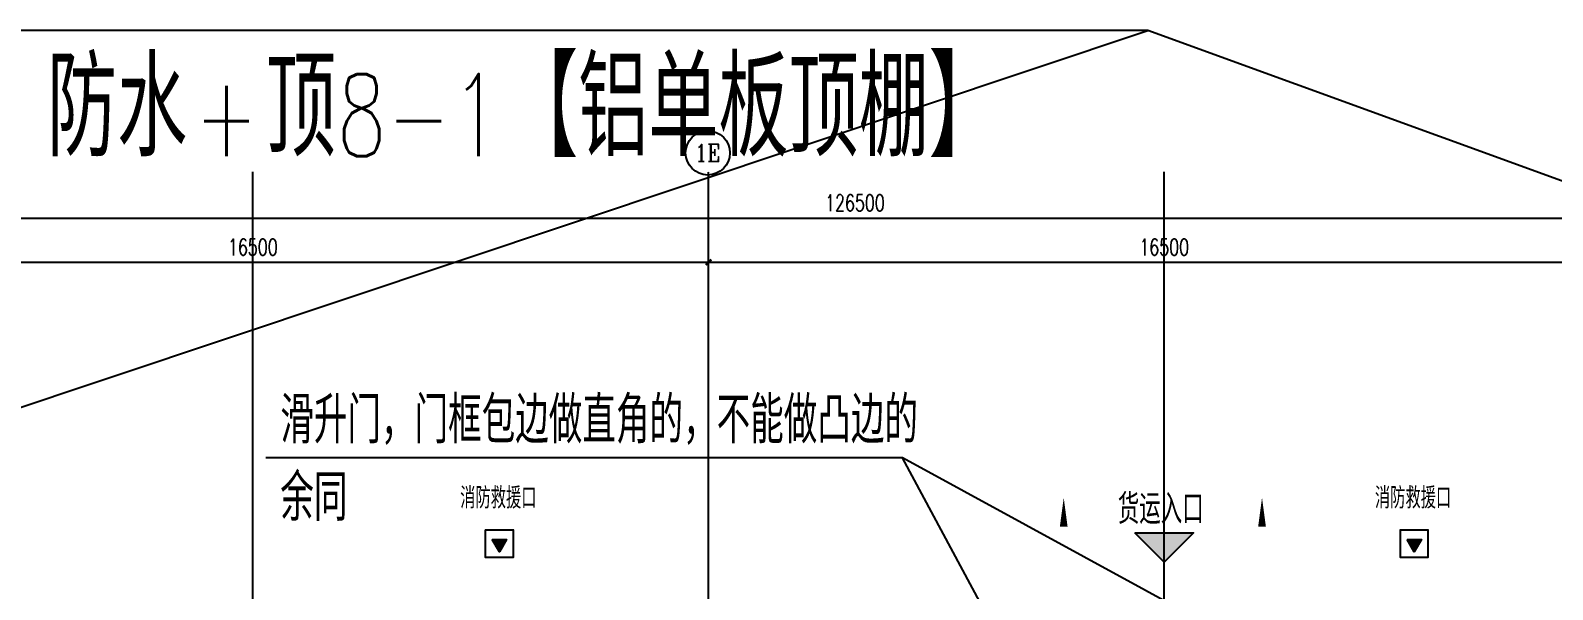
# Model space of a CAD drawing. Extents: x -954573 to 446329, y 489853 to 1226784.
# Drawn here: x -206230 to -178675, y 833929 to 844040 of the extents above; entities that cross this region are included whole.
import ezdxf
from ezdxf.enums import TextEntityAlignment as Align

# ---------------------------------------------------------------- set-up
doc = ezdxf.new("R2010")
doc.units = 0
doc.header["$LTSCALE"] = 10
doc.header["$MEASUREMENT"] = 0
doc.linetypes.add('10平面$0$DOTE', pattern=[2.42, 2, -0.2, 0.02, -0.2])
doc.layers.get('Defpoints').update_dxf_attribs({"color": 210})
for name, color, linetype in [('10平面$0$A-AXIS-D', 8, 'Continuous'), ('10平面$0$A-AXIS-DOTE', 8, '10平面$0$DOTE'), ('10平面$0$A-AXIS-SYMB', 8, 'Continuous'), ('10平面$0$A-TEXT', 8, 'Continuous'), ('10平面$0$AS-WALL', 8, 'Continuous'), ('10平面$0$DIM_SYMB', 8, 'Continuous'), ('10平面$0$FH-line', 8, 'Continuous'), ('10平面$0$FH-tri', 8, 'Continuous'), ('10平面$0$PUB_TEXT', 8, 'Continuous'), ('10平面$0$RP-N2-01$0$$0$A-WIND-J', 8, 'Continuous'), ('10平面$0$RP-N2-01$0$A-WIND-J', 8, 'Continuous'), ('A-LIN-V', 9, 'Continuous'), ('建-引出', 3, 'Continuous')]:
    doc.layers.add(name, color=color, linetype=linetype)
doc.styles.add('10平面$0$_TCH_AXIS', font='COMPLEX', dxfattribs={"bigfont": 'GBCBIG'})
doc.styles.add('10平面$0$_TCH_DIM', font='SIMPLEX', dxfattribs={"bigfont": 'GBCBIG'})
doc.styles.add('10平面$0$_TCH_DIM_T3', font='SIMPLEX', dxfattribs={"width": 0.705882, "bigfont": 'GBCBIG'})
doc.styles.add('10平面$0$A-STANDARD', font='SIMPLEX', dxfattribs={"bigfont": 'GBCBIG'})
doc.styles.add('A-STANDARD', font='SIMPLEX', dxfattribs={"bigfont": 'GBCBIG'})
doc.dimstyles.new('10平面$0$_TCH_ARCH&&100', dxfattribs={"dimtxt": 297.5, "dimasz": 100, "dimexe": 100, "dimexo": 100, "dimgap": 126.25, "dimtad": 1, "dimdec": 0, "dimzin": 0, "dimdsep": 46, "dimtxsty": '10平面$0$_TCH_DIM_T3', "dimblk": '10平面$0$_ArchTick', "dimcen": 0.09, "dimclrt": 7, "dimazin": 2, "dimtfac": 1, "dimtdec": 0, "dimtix": 1, "dimtmove": 2, "dimatfit": 3, "dimfxl": 0, "dimtolj": 1, "dimtzin": 0, "dimarcsym": 0})

# ---------------------------------------------------------------- blocks, each defined once
blk = doc.blocks.new('10平面$0$_ArchTick')
at = {"color": 0, "linetype": 'ByBlock', "const_width": 0.4}
blk.add_lwpolyline([(-0.5, -0.5), (0.5, 0.5)], dxfattribs=at)
blk = doc.blocks.new('*D2931')
at = {"layer": '10平面$0$A-AXIS-D', "color": 0, "lineweight": -2}
for p, q in [((10282, 34220), (10282, 35127)), ((10282, 35027), (26782, 35027)), ((26782, 34220), (26782, 35127))]:
    blk.add_line(p, q, dxfattribs=at)
at = {"layer": 'Defpoints', "color": 0}
for p in [(26782, 35027), (10282, 34120), (26782, 34120)]:
    blk.add_point(p, dxfattribs=at)
at = {"layer": '10平面$0$A-AXIS-D', "color": 0, "lineweight": -2, "xscale": 100, "yscale": 100, "zscale": 100, "rotation": 180}
blk.add_blockref('10平面$0$_ArchTick', (10282, 35027), dxfattribs=at)
at = {"layer": '10平面$0$A-AXIS-D', "color": 0, "lineweight": -2, "xscale": 100, "yscale": 100, "zscale": 100}
blk.add_blockref('10平面$0$_ArchTick', (26782, 35027), dxfattribs=at)
at = {"layer": '10平面$0$A-AXIS-D', "color": 7, "insert": (18532, 35302), "char_height": 297.5, "attachment_point": 5, "style": '10平面$0$_TCH_DIM_T3'}
blk.add_mtext('\\A1;16500', dxfattribs=at)
blk = doc.blocks.new('*D2932')
at = {"layer": '10平面$0$A-AXIS-D', "color": 0, "lineweight": -2}
for p, q in [((26782, 34220), (26782, 35127)), ((26782, 35027), (43282, 35027)), ((43282, 34220), (43282, 35127))]:
    blk.add_line(p, q, dxfattribs=at)
at = {"layer": 'Defpoints', "color": 0}
for p in [(43282, 35027), (26782, 34120), (43282, 34120)]:
    blk.add_point(p, dxfattribs=at)
at = {"layer": '10平面$0$A-AXIS-D', "color": 0, "lineweight": -2, "xscale": 100, "yscale": 100, "zscale": 100, "rotation": 180}
blk.add_blockref('10平面$0$_ArchTick', (26782, 35027), dxfattribs=at)
at = {"layer": '10平面$0$A-AXIS-D', "color": 0, "lineweight": -2, "xscale": 100, "yscale": 100, "zscale": 100}
blk.add_blockref('10平面$0$_ArchTick', (43282, 35027), dxfattribs=at)
at = {"layer": '10平面$0$A-AXIS-D', "color": 7, "insert": (35032, 35302), "char_height": 297.5, "attachment_point": 5, "style": '10平面$0$_TCH_DIM_T3'}
blk.add_mtext('\\A1;16500', dxfattribs=at)
blk = doc.blocks.new('*D3041')
at = {"layer": '10平面$0$A-AXIS-D', "color": 0, "lineweight": -2}
for p, q in [((-33818, 34320), (-33818, 35927)), ((-33818, 35827), (92682, 35827)), ((92682, 34320), (92682, 35927))]:
    blk.add_line(p, q, dxfattribs=at)
at = {"layer": 'Defpoints', "color": 0}
for p in [(92682, 35827), (-33818, 34220), (92682, 34220)]:
    blk.add_point(p, dxfattribs=at)
at = {"layer": '10平面$0$A-AXIS-D', "color": 0, "lineweight": -2, "xscale": 100, "yscale": 100, "zscale": 100, "rotation": 180}
blk.add_blockref('10平面$0$_ArchTick', (-33818, 35827), dxfattribs=at)
at = {"layer": '10平面$0$A-AXIS-D', "color": 0, "lineweight": -2, "xscale": 100, "yscale": 100, "zscale": 100}
blk.add_blockref('10平面$0$_ArchTick', (92682, 35827), dxfattribs=at)
at = {"layer": '10平面$0$A-AXIS-D', "color": 7, "insert": (29432, 36102), "char_height": 297.5, "attachment_point": 5, "style": '10平面$0$_TCH_DIM_T3'}
blk.add_mtext('\\A1;126500', dxfattribs=at)
blk = doc.blocks.new('10平面$0$JYC-1')
at = {"layer": '10平面$0$FH-tri'}
h = blk.add_hatch(color=2, dxfattribs=at)
h.dxf.hatch_style = 1
h.paths.add_polyline_path([(-380724, 298510), (-379474, 299760), (-379474, 298510)])
at = {"layer": '10平面$0$FH-tri', "color": 2}
blk.add_lwpolyline([(-380724, 298510), (-379474, 299760), (-379474, 299760), (-379474, 298510)], close=True, dxfattribs=at)
at = {"layer": '10平面$0$A-TEXT', "style": '10平面$0$A-STANDARD'}
blk.add_text('货运入口', height=900.2, rotation=45, dxfattribs=at).set_placement((-381282, 298335))
blk = doc.blocks.new('10平面$0$RP-N2-01$0$$0$xfjy')
at = {"layer": '10平面$0$RP-N2-01$0$$0$A-WIND-J'}
h = blk.add_hatch(color=256, dxfattribs=at)
h.dxf.hatch_style = 1
h.paths.add_polyline_path([(1141876, -26214), (1142135, -26214), (1142005, -25989)])
at = {"layer": '10平面$0$RP-N2-01$0$$0$A-WIND-J', "const_width": 25}
blk.add_lwpolyline([(1141755, -25889), (1141755, -26389), (1142255, -26389), (1142255, -25889)], close=True, dxfattribs=at)
at = {"layer": '10平面$0$RP-N2-01$0$$0$A-WIND-J'}
for points in [[(1141755, -26389), (1142255, -26389), (1142255, -25889), (1141755, -25889)], [(1141876, -26214), (1142135, -26214), (1142005, -25989)]]:
    blk.add_lwpolyline(points, close=True, dxfattribs=at)
blk = doc.blocks.new('10平面$0$RP-N2-01$0$xfjy')
at = {"layer": '10平面$0$RP-N2-01$0$$0$A-WIND-J'}
blk.add_blockref('10平面$0$RP-N2-01$0$$0$xfjy', (0, 0), dxfattribs=at)
blk = doc.blocks.new('10平面$0$1232')
at = {"layer": '10平面$0$RP-N2-01$0$A-WIND-J', "xscale": -1, "rotation": 180}
for p in [(-1339745, 808621, 0), (-1323185, 808621, 0)]:
    blk.add_blockref('10平面$0$RP-N2-01$0$xfjy', p, dxfattribs=at)
at = {"layer": '10平面$0$A-TEXT', "style": '10平面$0$_TCH_DIM'}
for p in [(-198451, 835395, 0), (-181891, 835395, 0)]:
    blk.add_text('消防救援口', height=384.1, dxfattribs=at).set_placement(p)
blk = doc.blocks.new('10平面$0$dote')
at = {"layer": '10平面$0$A-AXIS-D'}
blk.add_circle((26767.3, 37006.1), 400, dxfattribs=at)
at = {"layer": '10平面$0$A-AXIS-DOTE'}
for p, q in [((18532.2, -69160), (18532.2, 36662.3)), ((26782.2, -68994.5), (26782.2, 36662.3)), ((35032.2, -69160), (35032.2, 36662.3))]:
    blk.add_line(p, q, dxfattribs=at)
at = {"layer": '10平面$0$PUB_TEXT', "style": '10平面$0$_TCH_AXIS'}
blk.add_text('1E', height=314.07, dxfattribs=at).set_placement((26535.5, 36849.1), (26999.1, 36849.1), align=Align.FIT)
at = {"layer": '10平面$0$A-AXIS-D'}
for base, p1, p2, picture, middle in [((92682.2, 35826.7), (-33817.8, 34220), (92682.2, 34220), '*D3041', (29432.2, 36101.7)), ((26782.2, 35026.7), (10282.2, 34120), (26782.2, 34120), '*D2931', (18532.2, 35301.7)), ((43282.2, 35026.7), (26782.2, 34120), (43282.2, 34120), '*D2932', (35032.2, 35301.7))]:
    dim = blk.add_linear_dim(base=base, p1=p1, p2=p2, angle=0, dimstyle='10平面$0$_TCH_ARCH&&100', override={"dimgap": 0}, dxfattribs=at)
    dim.commit()
    dim.dimension.update_dxf_attribs({"geometry": picture, "text_midpoint": middle, "dimtype": 129})
blk = doc.blocks.new('10平面')
at = {"layer": '10平面$0$A-AXIS-SYMB'}
for points in [[(-187524.2, 834130, 0, 0, 0), (-187524.2, 835590, 0, 140, 0), (-187524.2, 835065, 0, 0, 0)], [(-183934.2, 834130, 0, 0, 0), (-183934.2, 835590, 0, 140, 0), (-183934.2, 835065, 0, 0, 0)]]:
    blk.add_lwpolyline(points, format="xyseb", dxfattribs=at)
at = {"layer": '10平面$0$DIM_SYMB'}
for p, q in [((-190445.8, 836310), (-201970, 836310)), ((-188325.8, 832380), (-190445.8, 836310)), ((-183204.2, 832370), (-190445.8, 836310))]:
    blk.add_line(p, q, dxfattribs=at)
blk.add_blockref('10平面$0$1232', (0, 0))
at = {"layer": '10平面$0$AS-WALL'}
blk.add_blockref('10平面$0$dote', (-220736.4, 804820), dxfattribs=at)
at = {"layer": '10平面$0$FH-line', "xscale": 0.6000000000000002, "yscale": 0.6000000000000002, "zscale": 0.6000000000000002, "rotation": 315.0000000000014}
blk.add_blockref('10平面$0$JYC-1', (-151354.2, 546777.7), dxfattribs=at)
at = {"layer": '10平面$0$PUB_TEXT', "style": '10平面$0$_TCH_DIM'}
for s, height, p in [('滑升门，门框包边做直角的，不能做凸边的', 843.972, (-201707.5, 836572.5)), ('余同', 843.97, (-201707.5, 835172.5))]:
    blk.add_text(s, height=height, dxfattribs=at).set_placement(p)

msp = doc.modelspace()

# ---------------------------------------------------------------- block references
at = {"layer": 'A-LIN-V'}
msp.add_blockref('10平面', (0, 0), dxfattribs=at)

# ---------------------------------------------------------------- next in the draw order: linework, layer by layer
at = {"layer": '建-引出'}
for p, q in [((-228520, 829840), (-186000, 844040)), ((-186000, 844040), (-219400, 844040)), ((-146370, 829650), (-186000, 844040))]:
    msp.add_line(p, q, dxfattribs=at)

# ---------------------------------------------------------------- next in the draw order: texts
at = {"layer": '建-引出', "color": 7, "style": 'A-STANDARD'}
for s, height, p in [('【面砖内墙面】防水', 1762.96, (-214816.7, 841765)), ('顶', 1763, (-201966.7, 841765)), ('【铝单板顶棚】', 1762.96, (-197583.3, 841765))]:
    msp.add_text(s, height=height, dxfattribs=at).set_placement(p)
at = {"layer": '建-引出', "color": 7, "style": 'A-STANDARD', "width": 0.705882}
for s, p in [('8-1', (-200683.3, 841765)), ('+', (-203266.7, 841765))]:
    msp.add_text(s, height=1487.5, dxfattribs=at).set_placement(p)

doc.saveas('drawing.dxf')
